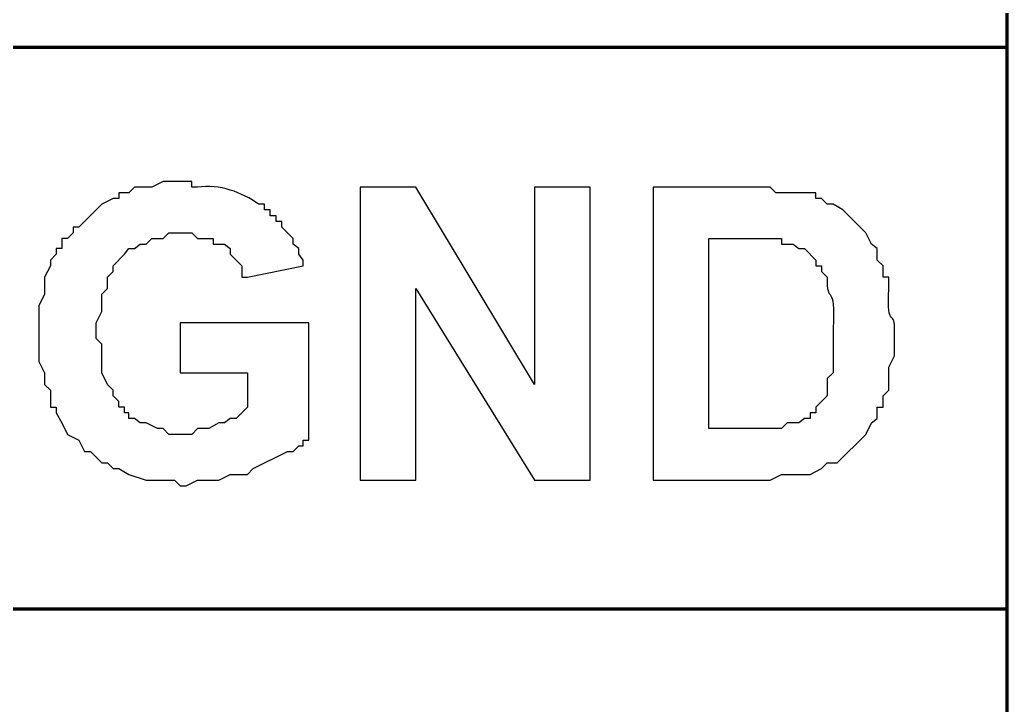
# Model space of a CAD drawing. Header units: millimetres. Extents: x -109 to -14.2, y -107.5 to -24.7.
# Drawn here: x -76.472 to -72.009, y -48.766 to -45.671 of the extents above; entities that cross this region are included whole.
import ezdxf

# ---------------------------------------------------------------- set-up
doc = ezdxf.new("R2010")
doc.units = ezdxf.units.MM
doc.header["$MEASUREMENT"] = 0
doc.layers.add('layer 1', color=7, linetype='Continuous')

msp = doc.modelspace()

# ---------------------------------------------------------------- linework, layer by layer
at = {"layer": 'layer 1', "color": 0, "lineweight": 80}
for points in [[(-72.0095, -91.5042), (-72.0095, -91.5042), (-72.0095, -40.7152), (-72.0095, -40.7152)], [(-80.6507, -45.7941), (-80.6507, -45.7941), (-72.0095, -45.7941), (-72.0095, -45.7941)], [(-80.6507, -48.3304), (-80.6507, -48.3304), (-72.0095, -48.3304), (-72.0095, -48.3304)]]:
    msp.add_open_spline(points, degree=3, dxfattribs=at)
at = {"layer": 'layer 1', "color": 0}
for points, knots in [([(-80.9024, -45.7941), (-80.9024, -45.7941), (-80.9024, -48.3304), (-80.9024, -48.3304), (-80.9024, -48.3304), (-80.9024, -48.3304), (-72.0095, -48.3304), (-72.0095, -48.3304), (-72.0095, -48.3304), (-72.0095, -48.3304), (-72.0095, -45.7941), (-72.0095, -45.7941), (-72.0095, -45.7941), (-72.0095, -45.7941), (-80.9024, -45.7941), (-80.9024, -45.7941)], [0, 0, 0, 0, 0.2, 0.2, 0.2, 0.2, 0.4, 0.4, 0.4, 0.4, 0.6, 0.6, 0.6, 0.6, 1, 1, 1, 1]), ([(-75.7461, -47.2655), (-75.7461, -47.2655), (-75.7461, -47.0396), (-75.7461, -47.0396), (-75.7461, -47.0396), (-75.7461, -47.0396), (-75.1652, -47.0396), (-75.1652, -47.0396), (-75.1652, -47.0396), (-75.1652, -47.0396), (-75.1652, -47.5688), (-75.1652, -47.5688), (-75.1652, -47.5688), (-75.1652, -47.5688), (-75.1911, -47.5688), (-75.1911, -47.5688), (-75.1911, -47.5688), (-75.1911, -47.5688), (-75.1911, -47.5947), (-75.1911, -47.5947), (-75.1911, -47.5947), (-75.1911, -47.5947), (-75.2104, -47.5947), (-75.2104, -47.5947), (-75.2104, -47.5947), (-75.2104, -47.5947), (-75.2363, -47.6204), (-75.2363, -47.6204), (-75.2363, -47.6204), (-75.2363, -47.6204), (-75.262, -47.6204), (-75.262, -47.6204), (-75.262, -47.6204), (-75.262, -47.6204), (-75.4169, -47.6979), (-75.4169, -47.6979), (-75.4169, -47.6979), (-75.4169, -47.6979), (-75.4428, -47.7237), (-75.4428, -47.7237), (-75.4428, -47.7237), (-75.4428, -47.7237), (-75.5202, -47.7237), (-75.5202, -47.7237), (-75.5202, -47.7237), (-75.5202, -47.7237), (-75.5718, -47.7495), (-75.5718, -47.7495), (-75.5718, -47.7495), (-75.5718, -47.7495), (-75.6686, -47.7495), (-75.6686, -47.7495), (-75.6686, -47.7495), (-75.6686, -47.7495), (-75.7203, -47.7753), (-75.7203, -47.7753), (-75.7203, -47.7753), (-75.7203, -47.7753), (-75.7461, -47.7753), (-75.7461, -47.7753), (-75.7461, -47.7753), (-75.7461, -47.7753), (-75.7719, -47.7495), (-75.7719, -47.7495), (-75.7719, -47.7495), (-75.7719, -47.7495), (-75.9009, -47.7495), (-75.9009, -47.7495), (-75.9009, -47.7495), (-75.9009, -47.7495), (-75.9784, -47.7237), (-75.9784, -47.7237), (-75.9784, -47.7237), (-75.9784, -47.7237), (-76.0236, -47.6979), (-76.0236, -47.6979), (-76.0236, -47.6979), (-76.0236, -47.6979), (-76.0494, -47.6979), (-76.0494, -47.6979), (-76.0494, -47.6979), (-76.0494, -47.6979), (-76.0752, -47.6721), (-76.0752, -47.6721), (-76.0752, -47.6721), (-76.0752, -47.6721), (-76.101, -47.6721), (-76.101, -47.6721), (-76.101, -47.6721), (-76.101, -47.6721), (-76.1526, -47.6204), (-76.1526, -47.6204), (-76.1526, -47.6204), (-76.1526, -47.6204), (-76.1785, -47.6204), (-76.1785, -47.6204), (-76.1785, -47.6204), (-76.1785, -47.6204), (-76.2043, -47.5688), (-76.2043, -47.5688), (-76.2043, -47.5688), (-76.2043, -47.5688), (-76.2559, -47.543), (-76.2559, -47.543), (-76.2559, -47.543), (-76.2559, -47.543), (-76.2817, -47.4914), (-76.2817, -47.4914), (-76.2817, -47.4914), (-76.2817, -47.4914), (-76.3075, -47.4462), (-76.3075, -47.4462), (-76.3075, -47.4462), (-76.3075, -47.4462), (-76.3075, -47.4204), (-76.3075, -47.4204), (-76.3075, -47.4204), (-76.3075, -47.4204), (-76.3333, -47.4204), (-76.3333, -47.4204), (-76.3333, -47.4204), (-76.3333, -47.4204), (-76.3333, -47.343), (-76.3333, -47.343), (-76.3333, -47.343), (-76.3333, -47.343), (-76.3592, -47.3171), (-76.3592, -47.3171), (-76.3592, -47.3171), (-76.3592, -47.3171), (-76.3592, -47.2655), (-76.3592, -47.2655), (-76.3592, -47.2655), (-76.3592, -47.2655), (-76.385, -47.2139), (-76.385, -47.2139), (-76.385, -47.2139), (-76.385, -47.2139), (-76.385, -46.9622), (-76.385, -46.9622), (-76.385, -46.9622), (-76.385, -46.9622), (-76.3592, -46.9106), (-76.3592, -46.9106), (-76.3592, -46.9106), (-76.3592, -46.9106), (-76.3592, -46.8331), (-76.3592, -46.8331), (-76.3592, -46.8331), (-76.3592, -46.8331), (-76.3333, -46.7815), (-76.3333, -46.7815), (-76.3333, -46.7815), (-76.3333, -46.7815), (-76.3333, -46.7557), (-76.3333, -46.7557), (-76.3333, -46.7557), (-76.3333, -46.7557), (-76.3075, -46.7299), (-76.3075, -46.7299), (-76.3075, -46.7299), (-76.3075, -46.7299), (-76.3075, -46.7041), (-76.3075, -46.7041), (-76.3075, -46.7041), (-76.3075, -46.7041), (-76.2817, -46.7041), (-76.2817, -46.7041), (-76.2817, -46.7041), (-76.2817, -46.7041), (-76.2817, -46.6589), (-76.2817, -46.6589), (-76.2817, -46.6589), (-76.2817, -46.6589), (-76.2559, -46.6589), (-76.2559, -46.6589), (-76.2559, -46.6589), (-76.2559, -46.6589), (-76.2301, -46.6331), (-76.2301, -46.6331), (-76.2301, -46.6331), (-76.2301, -46.6331), (-76.2301, -46.6073), (-76.2301, -46.6073), (-76.2301, -46.6073), (-76.2301, -46.6073), (-76.2043, -46.6073), (-76.2043, -46.6073), (-76.2043, -46.6073), (-76.2043, -46.6073), (-76.101, -46.504), (-76.101, -46.504), (-76.101, -46.504), (-76.101, -46.504), (-76.0494, -46.4782), (-76.0494, -46.4782), (-76.0494, -46.4782), (-76.0494, -46.4782), (-76.0236, -46.4782), (-76.0236, -46.4782), (-76.0236, -46.4782), (-76.0236, -46.4782), (-76.0236, -46.4524), (-76.0236, -46.4524), (-76.0236, -46.4524), (-76.0236, -46.4524), (-75.9784, -46.4524), (-75.9784, -46.4524), (-75.9784, -46.4524), (-75.9784, -46.4524), (-75.9526, -46.4266), (-75.9526, -46.4266), (-75.9526, -46.4266), (-75.9526, -46.4266), (-75.8751, -46.4266), (-75.8751, -46.4266), (-75.8751, -46.4266), (-75.8751, -46.4266), (-75.8235, -46.4007), (-75.8235, -46.4007), (-75.8235, -46.4007), (-75.8235, -46.4007), (-75.6944, -46.4007), (-75.6944, -46.4007), (-75.6944, -46.4007), (-75.6944, -46.4007), (-75.6944, -46.4266), (-75.6944, -46.4266), (-75.6944, -46.4266), (-75.6944, -46.4266), (-75.6686, -46.4266), (-75.6686, -46.4266), (-75.6686, -46.4266), (-75.5673, -46.4121), (-75.4681, -46.4498), (-75.3911, -46.504), (-75.3911, -46.504), (-75.3911, -46.504), (-75.3653, -46.504), (-75.3653, -46.504), (-75.3653, -46.504), (-75.3653, -46.504), (-75.3653, -46.5298), (-75.3653, -46.5298), (-75.3653, -46.5298), (-75.3653, -46.5298), (-75.3395, -46.5298), (-75.3395, -46.5298), (-75.3395, -46.5298), (-75.3395, -46.5298), (-75.3395, -46.5556), (-75.3395, -46.5556), (-75.3395, -46.5556), (-75.3395, -46.5556), (-75.3137, -46.5556), (-75.3137, -46.5556), (-75.3137, -46.5556), (-75.3137, -46.5556), (-75.3137, -46.5814), (-75.3137, -46.5814), (-75.3137, -46.5814), (-75.3137, -46.5814), (-75.2879, -46.5814), (-75.2879, -46.5814), (-75.2879, -46.5814), (-75.2879, -46.5814), (-75.2879, -46.6073), (-75.2879, -46.6073), (-75.2879, -46.6073), (-75.2879, -46.6073), (-75.2363, -46.6589), (-75.2363, -46.6589), (-75.2363, -46.6589), (-75.2363, -46.6589), (-75.2363, -46.6847), (-75.2363, -46.6847), (-75.2363, -46.6847), (-75.2363, -46.6847), (-75.2104, -46.7041), (-75.2104, -46.7041), (-75.2104, -46.7041), (-75.2104, -46.7041), (-75.2104, -46.7299), (-75.2104, -46.7299), (-75.2104, -46.7299), (-75.2104, -46.7299), (-75.1911, -46.7557), (-75.1911, -46.7557), (-75.1911, -46.7557), (-75.1911, -46.7557), (-75.1911, -46.7815), (-75.1911, -46.7815), (-75.1911, -46.7815), (-75.1911, -46.7815), (-75.4428, -46.8331), (-75.4428, -46.8331), (-75.4428, -46.8331), (-75.4428, -46.8331), (-75.4686, -46.8331), (-75.4686, -46.8331), (-75.4686, -46.8331), (-75.4686, -46.8331), (-75.4686, -46.7815), (-75.4686, -46.7815), (-75.4686, -46.7815), (-75.4686, -46.7815), (-75.5202, -46.7299), (-75.5202, -46.7299), (-75.5202, -46.7299), (-75.5202, -46.7299), (-75.5202, -46.7041), (-75.5202, -46.7041), (-75.5202, -46.7041), (-75.5202, -46.7041), (-75.546, -46.6847), (-75.546, -46.6847), (-75.546, -46.6847), (-75.546, -46.6847), (-75.5976, -46.6847), (-75.5976, -46.6847), (-75.5976, -46.6847), (-75.5976, -46.6847), (-75.5976, -46.6589), (-75.5976, -46.6589), (-75.5976, -46.6589), (-75.5976, -46.6589), (-75.6686, -46.6589), (-75.6686, -46.6589), (-75.6686, -46.6589), (-75.6686, -46.6589), (-75.6944, -46.6331), (-75.6944, -46.6331), (-75.6944, -46.6331), (-75.6944, -46.6331), (-75.7977, -46.6331), (-75.7977, -46.6331), (-75.7977, -46.6331), (-75.7977, -46.6331), (-75.8235, -46.6589), (-75.8235, -46.6589), (-75.8235, -46.6589), (-75.8235, -46.6589), (-75.8751, -46.6589), (-75.8751, -46.6589), (-75.8751, -46.6589), (-75.8751, -46.6589), (-75.9009, -46.6847), (-75.9009, -46.6847), (-75.9009, -46.6847), (-75.9009, -46.6847), (-75.9268, -46.6847), (-75.9268, -46.6847), (-75.9268, -46.6847), (-75.9268, -46.6847), (-75.9526, -46.7041), (-75.9526, -46.7041), (-75.9526, -46.7041), (-75.9526, -46.7041), (-75.9784, -46.7041), (-75.9784, -46.7041), (-75.9784, -46.7041), (-75.9784, -46.7041), (-75.9977, -46.7299), (-75.9977, -46.7299), (-75.9977, -46.7299), (-75.9977, -46.7299), (-76.0494, -46.7815), (-76.0494, -46.7815), (-76.0494, -46.7815), (-76.0494, -46.7815), (-76.0494, -46.8073), (-76.0494, -46.8073), (-76.0494, -46.8073), (-76.0494, -46.8073), (-76.0752, -46.8331), (-76.0752, -46.8331), (-76.0752, -46.8331), (-76.0752, -46.8331), (-76.0752, -46.8848), (-76.0752, -46.8848), (-76.0752, -46.8848), (-76.0752, -46.8848), (-76.101, -46.9106), (-76.101, -46.9106), (-76.101, -46.9106), (-76.101, -46.9106), (-76.101, -46.988), (-76.101, -46.988), (-76.101, -46.988), (-76.101, -46.988), (-76.1268, -47.0396), (-76.1268, -47.0396), (-76.1268, -47.0396), (-76.1268, -47.0396), (-76.1268, -47.1106), (-76.1268, -47.1106), (-76.1268, -47.1106), (-76.1268, -47.1106), (-76.101, -47.1364), (-76.101, -47.1364), (-76.101, -47.1364), (-76.101, -47.1364), (-76.101, -47.2655), (-76.101, -47.2655), (-76.101, -47.2655), (-76.101, -47.2655), (-76.0752, -47.3171), (-76.0752, -47.3171), (-76.0752, -47.3171), (-76.0752, -47.3171), (-76.0494, -47.343), (-76.0494, -47.343), (-76.0494, -47.343), (-76.0494, -47.343), (-76.0494, -47.3688), (-76.0494, -47.3688), (-76.0494, -47.3688), (-76.0494, -47.3688), (-76.0236, -47.3946), (-76.0236, -47.3946), (-76.0236, -47.3946), (-76.0236, -47.3946), (-76.0236, -47.4204), (-76.0236, -47.4204), (-76.0236, -47.4204), (-76.0236, -47.4204), (-75.9977, -47.4204), (-75.9977, -47.4204), (-75.9977, -47.4204), (-75.9977, -47.4204), (-75.9977, -47.4462), (-75.9977, -47.4462), (-75.9977, -47.4462), (-75.9977, -47.4462), (-75.9784, -47.4462), (-75.9784, -47.4462), (-75.9784, -47.4462), (-75.9784, -47.4462), (-75.9784, -47.472), (-75.9784, -47.472), (-75.9784, -47.472), (-75.9784, -47.472), (-75.9526, -47.472), (-75.9526, -47.472), (-75.9526, -47.472), (-75.9526, -47.472), (-75.9268, -47.4914), (-75.9268, -47.4914), (-75.9268, -47.4914), (-75.9268, -47.4914), (-75.9009, -47.4914), (-75.9009, -47.4914), (-75.9009, -47.4914), (-75.9009, -47.4914), (-75.8493, -47.5172), (-75.8493, -47.5172), (-75.8493, -47.5172), (-75.8493, -47.5172), (-75.8235, -47.5172), (-75.8235, -47.5172), (-75.8235, -47.5172), (-75.8235, -47.5172), (-75.7977, -47.543), (-75.7977, -47.543), (-75.7977, -47.543), (-75.7977, -47.543), (-75.6944, -47.543), (-75.6944, -47.543), (-75.6944, -47.543), (-75.6944, -47.543), (-75.6686, -47.5172), (-75.6686, -47.5172), (-75.6686, -47.5172), (-75.6686, -47.5172), (-75.617, -47.5172), (-75.617, -47.5172), (-75.617, -47.5172), (-75.617, -47.5172), (-75.5718, -47.4914), (-75.5718, -47.4914), (-75.5718, -47.4914), (-75.5718, -47.4914), (-75.546, -47.4914), (-75.546, -47.4914), (-75.546, -47.4914), (-75.546, -47.4914), (-75.5202, -47.472), (-75.5202, -47.472), (-75.5202, -47.472), (-75.5202, -47.472), (-75.4944, -47.472), (-75.4944, -47.472), (-75.4944, -47.472), (-75.4944, -47.472), (-75.4428, -47.4204), (-75.4428, -47.4204), (-75.4428, -47.4204), (-75.4428, -47.4204), (-75.4428, -47.2655), (-75.4428, -47.2655), (-75.4428, -47.2655), (-75.4428, -47.2655), (-75.7461, -47.2655), (-75.7461, -47.2655)], [0, 0, 0, 0, 0.007874, 0.007874, 0.007874, 0.007874, 0.015748, 0.015748, 0.015748, 0.015748, 0.023622, 0.023622, 0.023622, 0.023622, 0.031496, 0.031496, 0.031496, 0.031496, 0.03937, 0.03937, 0.03937, 0.03937, 0.047244, 0.047244, 0.047244, 0.047244, 0.055118, 0.055118, 0.055118, 0.055118, 0.062992, 0.062992, 0.062992, 0.062992, 0.070866, 0.070866, 0.070866, 0.070866, 0.07874, 0.07874, 0.07874, 0.07874, 0.086614, 0.086614, 0.086614, 0.086614, 0.094488, 0.094488, 0.094488, 0.094488, 0.102362, 0.102362, 0.102362, 0.102362, 0.110236, 0.110236, 0.110236, 0.110236, 0.11811, 0.11811, 0.11811, 0.11811, 0.125984, 0.125984, 0.125984, 0.125984, 0.133858, 0.133858, 0.133858, 0.133858, 0.141732, 0.141732, 0.141732, 0.141732, 0.149606, 0.149606, 0.149606, 0.149606, 0.15748, 0.15748, 0.15748, 0.15748, 0.165354, 0.165354, 0.165354, 0.165354, 0.173228, 0.173228, 0.173228, 0.173228, 0.181102, 0.181102, 0.181102, 0.181102, 0.188976, 0.188976, 0.188976, 0.188976, 0.19685, 0.19685, 0.19685, 0.19685, 0.204724, 0.204724, 0.204724, 0.204724, 0.212598, 0.212598, 0.212598, 0.212598, 0.220472, 0.220472, 0.220472, 0.220472, 0.228346, 0.228346, 0.228346, 0.228346, 0.23622, 0.23622, 0.23622, 0.23622, 0.244094, 0.244094, 0.244094, 0.244094, 0.251969, 0.251969, 0.251969, 0.251969, 0.259843, 0.259843, 0.259843, 0.259843, 0.267717, 0.267717, 0.267717, 0.267717, 0.275591, 0.275591, 0.275591, 0.275591, 0.283465, 0.283465, 0.283465, 0.283465, 0.291339, 0.291339, 0.291339, 0.291339, 0.299213, 0.299213, 0.299213, 0.299213, 0.307087, 0.307087, 0.307087, 0.307087, 0.314961, 0.314961, 0.314961, 0.314961, 0.322835, 0.322835, 0.322835, 0.322835, 0.330709, 0.330709, 0.330709, 0.330709, 0.338583, 0.338583, 0.338583, 0.338583, 0.346457, 0.346457, 0.346457, 0.346457, 0.354331, 0.354331, 0.354331, 0.354331, 0.362205, 0.362205, 0.362205, 0.362205, 0.370079, 0.370079, 0.370079, 0.370079, 0.377953, 0.377953, 0.377953, 0.377953, 0.385827, 0.385827, 0.385827, 0.385827, 0.393701, 0.393701, 0.393701, 0.393701, 0.401575, 0.401575, 0.401575, 0.401575, 0.409449, 0.409449, 0.409449, 0.409449, 0.417323, 0.417323, 0.417323, 0.417323, 0.425197, 0.425197, 0.425197, 0.425197, 0.433071, 0.433071, 0.433071, 0.433071, 0.440945, 0.440945, 0.440945, 0.440945, 0.448819, 0.448819, 0.448819, 0.448819, 0.456693, 0.456693, 0.456693, 0.456693, 0.464567, 0.464567, 0.464567, 0.464567, 0.472441, 0.472441, 0.472441, 0.472441, 0.480315, 0.480315, 0.480315, 0.480315, 0.488189, 0.488189, 0.488189, 0.488189, 0.496063, 0.496063, 0.496063, 0.496063, 0.503937, 0.503937, 0.503937, 0.503937, 0.511811, 0.511811, 0.511811, 0.511811, 0.519685, 0.519685, 0.519685, 0.519685, 0.527559, 0.527559, 0.527559, 0.527559, 0.535433, 0.535433, 0.535433, 0.535433, 0.543307, 0.543307, 0.543307, 0.543307, 0.551181, 0.551181, 0.551181, 0.551181, 0.559055, 0.559055, 0.559055, 0.559055, 0.566929, 0.566929, 0.566929, 0.566929, 0.574803, 0.574803, 0.574803, 0.574803, 0.582677, 0.582677, 0.582677, 0.582677, 0.590551, 0.590551, 0.590551, 0.590551, 0.598425, 0.598425, 0.598425, 0.598425, 0.606299, 0.606299, 0.606299, 0.606299, 0.614173, 0.614173, 0.614173, 0.614173, 0.622047, 0.622047, 0.622047, 0.622047, 0.629921, 0.629921, 0.629921, 0.629921, 0.637795, 0.637795, 0.637795, 0.637795, 0.645669, 0.645669, 0.645669, 0.645669, 0.653543, 0.653543, 0.653543, 0.653543, 0.661417, 0.661417, 0.661417, 0.661417, 0.669291, 0.669291, 0.669291, 0.669291, 0.677165, 0.677165, 0.677165, 0.677165, 0.685039, 0.685039, 0.685039, 0.685039, 0.692913, 0.692913, 0.692913, 0.692913, 0.700787, 0.700787, 0.700787, 0.700787, 0.708661, 0.708661, 0.708661, 0.708661, 0.716535, 0.716535, 0.716535, 0.716535, 0.724409, 0.724409, 0.724409, 0.724409, 0.732283, 0.732283, 0.732283, 0.732283, 0.740157, 0.740157, 0.740157, 0.740157, 0.748031, 0.748031, 0.748031, 0.748032, 0.755906, 0.755906, 0.755906, 0.755906, 0.76378, 0.76378, 0.76378, 0.76378, 0.771654, 0.771654, 0.771654, 0.771654, 0.779528, 0.779528, 0.779528, 0.779528, 0.787402, 0.787402, 0.787402, 0.787402, 0.795276, 0.795276, 0.795276, 0.795276, 0.80315, 0.80315, 0.80315, 0.80315, 0.811024, 0.811024, 0.811024, 0.811024, 0.818898, 0.818898, 0.818898, 0.818898, 0.826772, 0.826772, 0.826772, 0.826772, 0.834646, 0.834646, 0.834646, 0.834646, 0.84252, 0.84252, 0.84252, 0.84252, 0.850394, 0.850394, 0.850394, 0.850394, 0.858268, 0.858268, 0.858268, 0.858268, 0.866142, 0.866142, 0.866142, 0.866142, 0.874016, 0.874016, 0.874016, 0.874016, 0.88189, 0.88189, 0.88189, 0.88189, 0.889764, 0.889764, 0.889764, 0.889764, 0.897638, 0.897638, 0.897638, 0.897638, 0.905512, 0.905512, 0.905512, 0.905512, 0.913386, 0.913386, 0.913386, 0.913386, 0.92126, 0.92126, 0.92126, 0.92126, 0.929134, 0.929134, 0.929134, 0.929134, 0.937008, 0.937008, 0.937008, 0.937008, 0.944882, 0.944882, 0.944882, 0.944882, 0.952756, 0.952756, 0.952756, 0.952756, 0.96063, 0.96063, 0.96063, 0.96063, 0.968504, 0.968504, 0.968504, 0.968504, 0.976378, 0.976378, 0.976378, 0.976378, 0.984252, 0.984252, 0.984252, 0.984252, 1, 1, 1, 1]), ([(-74.9329, -47.7495), (-74.9329, -47.7495), (-74.9329, -46.4266), (-74.9329, -46.4266), (-74.9329, -46.4266), (-74.9329, -46.4266), (-74.6812, -46.4266), (-74.6812, -46.4266), (-74.6812, -46.4266), (-74.6812, -46.4266), (-74.1456, -47.3171), (-74.1456, -47.3171), (-74.1456, -47.3171), (-74.1456, -47.3171), (-74.1456, -46.4266), (-74.1456, -46.4266), (-74.1456, -46.4266), (-74.1456, -46.4266), (-73.8939, -46.4266), (-73.8939, -46.4266), (-73.8939, -46.4266), (-73.8939, -46.4266), (-73.8939, -47.7495), (-73.8939, -47.7495), (-73.8939, -47.7495), (-73.8939, -47.7495), (-74.1456, -47.7495), (-74.1456, -47.7495), (-74.1456, -47.7495), (-74.1456, -47.7495), (-74.6812, -46.8848), (-74.6812, -46.8848), (-74.6812, -46.8848), (-74.6812, -46.8848), (-74.6812, -47.7495), (-74.6812, -47.7495), (-74.6812, -47.7495), (-74.6812, -47.7495), (-74.9329, -47.7495), (-74.9329, -47.7495)], [0, 0, 0, 0, 0.090909, 0.090909, 0.090909, 0.090909, 0.181818, 0.181818, 0.181818, 0.181818, 0.272727, 0.272727, 0.272727, 0.272727, 0.363636, 0.363636, 0.363636, 0.363636, 0.454545, 0.454545, 0.454545, 0.454545, 0.545455, 0.545455, 0.545455, 0.545455, 0.636364, 0.636364, 0.636364, 0.636364, 0.727273, 0.727273, 0.727273, 0.727273, 0.818182, 0.818182, 0.818182, 0.818182, 1, 1, 1, 1]), ([(-73.61, -46.4266), (-73.61, -46.4266), (-73.0808, -46.4266), (-73.0808, -46.4266), (-73.0808, -46.4266), (-73.0808, -46.4266), (-73.055, -46.4524), (-73.055, -46.4524), (-73.055, -46.4524), (-73.055, -46.4524), (-72.8743, -46.4524), (-72.8743, -46.4524), (-72.8743, -46.4524), (-72.8743, -46.4524), (-72.8743, -46.4782), (-72.8743, -46.4782), (-72.8743, -46.4782), (-72.8743, -46.4782), (-72.8485, -46.4782), (-72.8485, -46.4782), (-72.8485, -46.4782), (-72.8485, -46.4782), (-72.8226, -46.504), (-72.8226, -46.504), (-72.8226, -46.504), (-72.8226, -46.504), (-72.7968, -46.504), (-72.7968, -46.504), (-72.7968, -46.504), (-72.7968, -46.504), (-72.7517, -46.5298), (-72.7517, -46.5298), (-72.7517, -46.5298), (-72.7517, -46.5298), (-72.6484, -46.6331), (-72.6484, -46.6331), (-72.6484, -46.6331), (-72.6484, -46.6331), (-72.6226, -46.6847), (-72.6226, -46.6847), (-72.6226, -46.6847), (-72.6226, -46.6847), (-72.5968, -46.7041), (-72.5968, -46.7041), (-72.5968, -46.7041), (-72.5968, -46.7041), (-72.5968, -46.7557), (-72.5968, -46.7557), (-72.5968, -46.7557), (-72.5968, -46.7557), (-72.5709, -46.7815), (-72.5709, -46.7815), (-72.5709, -46.7815), (-72.5709, -46.7815), (-72.5709, -46.8331), (-72.5709, -46.8331), (-72.5709, -46.8331), (-72.5709, -46.8331), (-72.5451, -46.8331), (-72.5451, -46.8331), (-72.5451, -46.8331), (-72.5451, -46.8331), (-72.5451, -46.8848), (-72.5451, -46.8848), (-72.5451, -46.8848), (-72.5556, -47.0838), (-72.5126, -46.9619), (-72.5193, -47.0848), (-72.5193, -47.0848), (-72.5193, -47.0848), (-72.5193, -47.1881), (-72.5193, -47.1881), (-72.5193, -47.1881), (-72.5193, -47.1881), (-72.5451, -47.2397), (-72.5451, -47.2397), (-72.5451, -47.2397), (-72.5451, -47.2397), (-72.5451, -47.343), (-72.5451, -47.343), (-72.5451, -47.343), (-72.5451, -47.343), (-72.5709, -47.3688), (-72.5709, -47.3688), (-72.5709, -47.3688), (-72.5709, -47.3688), (-72.5709, -47.4204), (-72.5709, -47.4204), (-72.5709, -47.4204), (-72.5709, -47.4204), (-72.5968, -47.4204), (-72.5968, -47.4204), (-72.5968, -47.4204), (-72.5968, -47.4204), (-72.5968, -47.472), (-72.5968, -47.472), (-72.5968, -47.472), (-72.5968, -47.472), (-72.6226, -47.4914), (-72.6226, -47.4914), (-72.6226, -47.4914), (-72.6226, -47.4914), (-72.6484, -47.543), (-72.6484, -47.543), (-72.6484, -47.543), (-72.6484, -47.543), (-72.7775, -47.6721), (-72.7775, -47.6721), (-72.7775, -47.6721), (-72.7775, -47.6721), (-72.8226, -47.6721), (-72.8226, -47.6721), (-72.8226, -47.6721), (-72.8226, -47.6721), (-72.8485, -47.6979), (-72.8485, -47.6979), (-72.8485, -47.6979), (-72.8485, -47.6979), (-72.9001, -47.7237), (-72.9001, -47.7237), (-72.9001, -47.7237), (-72.9001, -47.7237), (-73.0292, -47.7237), (-73.0292, -47.7237), (-73.0292, -47.7237), (-73.0292, -47.7237), (-73.0808, -47.7495), (-73.0808, -47.7495), (-73.0808, -47.7495), (-73.0808, -47.7495), (-73.61, -47.7495), (-73.61, -47.7495), (-73.61, -47.7495), (-73.61, -47.7495), (-73.61, -46.4266), (-73.61, -46.4266)], [0, 0, 0, 0, 0.028571, 0.028571, 0.028571, 0.028571, 0.057143, 0.057143, 0.057143, 0.057143, 0.085714, 0.085714, 0.085714, 0.085714, 0.114286, 0.114286, 0.114286, 0.114286, 0.142857, 0.142857, 0.142857, 0.142857, 0.171429, 0.171429, 0.171429, 0.171429, 0.2, 0.2, 0.2, 0.2, 0.228571, 0.228571, 0.228571, 0.228571, 0.257143, 0.257143, 0.257143, 0.257143, 0.285714, 0.285714, 0.285714, 0.285714, 0.314286, 0.314286, 0.314286, 0.314286, 0.342857, 0.342857, 0.342857, 0.342857, 0.371429, 0.371429, 0.371429, 0.371429, 0.4, 0.4, 0.4, 0.4, 0.428571, 0.428571, 0.428571, 0.428571, 0.457143, 0.457143, 0.457143, 0.457143, 0.485714, 0.485714, 0.485714, 0.485714, 0.514286, 0.514286, 0.514286, 0.514286, 0.542857, 0.542857, 0.542857, 0.542857, 0.571429, 0.571429, 0.571429, 0.571429, 0.6, 0.6, 0.6, 0.6, 0.628571, 0.628571, 0.628571, 0.628571, 0.657143, 0.657143, 0.657143, 0.657143, 0.685714, 0.685714, 0.685714, 0.685714, 0.714286, 0.714286, 0.714286, 0.714286, 0.742857, 0.742857, 0.742857, 0.742857, 0.771429, 0.771429, 0.771429, 0.771429, 0.8, 0.8, 0.8, 0.8, 0.828571, 0.828571, 0.828571, 0.828571, 0.857143, 0.857143, 0.857143, 0.857143, 0.885714, 0.885714, 0.885714, 0.885714, 0.914286, 0.914286, 0.914286, 0.914286, 0.942857, 0.942857, 0.942857, 0.942857, 1, 1, 1, 1]), ([(-73.3583, -46.6589), (-73.3583, -46.6589), (-73.3583, -47.5172), (-73.3583, -47.5172), (-73.3583, -47.5172), (-73.3583, -47.5172), (-73.0292, -47.5172), (-73.0292, -47.5172), (-73.0292, -47.5172), (-73.0292, -47.5172), (-73.0033, -47.4914), (-73.0033, -47.4914), (-73.0033, -47.4914), (-73.0033, -47.4914), (-72.9517, -47.4914), (-72.9517, -47.4914), (-72.9517, -47.4914), (-72.9517, -47.4914), (-72.9259, -47.472), (-72.9259, -47.472), (-72.9259, -47.472), (-72.9259, -47.472), (-72.9001, -47.472), (-72.9001, -47.472), (-72.9001, -47.472), (-72.9001, -47.472), (-72.9001, -47.4462), (-72.9001, -47.4462), (-72.9001, -47.4462), (-72.9001, -47.4462), (-72.8743, -47.4462), (-72.8743, -47.4462), (-72.8743, -47.4462), (-72.8743, -47.4462), (-72.8743, -47.4204), (-72.8743, -47.4204), (-72.8743, -47.4204), (-72.8743, -47.4204), (-72.8226, -47.3688), (-72.8226, -47.3688), (-72.8226, -47.3688), (-72.8226, -47.3688), (-72.8226, -47.2913), (-72.8226, -47.2913), (-72.8226, -47.2913), (-72.8226, -47.2913), (-72.7968, -47.2655), (-72.7968, -47.2655), (-72.7968, -47.2655), (-72.7968, -47.2655), (-72.7968, -47.0655), (-72.7968, -47.0655), (-72.7968, -47.0655), (-72.7842, -46.8486), (-72.8283, -46.9638), (-72.8226, -46.8331), (-72.8226, -46.8331), (-72.8226, -46.8331), (-72.8485, -46.8073), (-72.8485, -46.8073), (-72.8485, -46.8073), (-72.8485, -46.8073), (-72.8485, -46.7815), (-72.8485, -46.7815), (-72.8485, -46.7815), (-72.8485, -46.7815), (-72.8743, -46.7815), (-72.8743, -46.7815), (-72.8743, -46.7815), (-72.8743, -46.7815), (-72.8743, -46.7557), (-72.8743, -46.7557), (-72.8743, -46.7557), (-72.8743, -46.7557), (-72.9259, -46.7041), (-72.9259, -46.7041), (-72.9259, -46.7041), (-72.9259, -46.7041), (-72.9517, -46.7041), (-72.9517, -46.7041), (-72.9517, -46.7041), (-72.9517, -46.7041), (-72.9775, -46.6847), (-72.9775, -46.6847), (-72.9775, -46.6847), (-72.9775, -46.6847), (-73.0292, -46.6847), (-73.0292, -46.6847), (-73.0292, -46.6847), (-73.0292, -46.6847), (-73.0292, -46.6589), (-73.0292, -46.6589), (-73.0292, -46.6589), (-73.0292, -46.6589), (-73.055, -46.6589), (-73.055, -46.6589), (-73.055, -46.6589), (-73.1044, -46.6589), (-73.1539, -46.6589), (-73.2034, -46.6589), (-73.2034, -46.6589), (-73.2034, -46.6589), (-73.2292, -46.6589), (-73.2292, -46.6589), (-73.2292, -46.6589), (-73.2292, -46.6589), (-73.3583, -46.6589), (-73.3583, -46.6589)], [0, 0, 0, 0, 0.035714, 0.035714, 0.035714, 0.035714, 0.071429, 0.071429, 0.071429, 0.071429, 0.107143, 0.107143, 0.107143, 0.107143, 0.142857, 0.142857, 0.142857, 0.142857, 0.178571, 0.178571, 0.178571, 0.178571, 0.214286, 0.214286, 0.214286, 0.214286, 0.25, 0.25, 0.25, 0.25, 0.285714, 0.285714, 0.285714, 0.285714, 0.321429, 0.321429, 0.321429, 0.321429, 0.357143, 0.357143, 0.357143, 0.357143, 0.392857, 0.392857, 0.392857, 0.392857, 0.428571, 0.428571, 0.428571, 0.428571, 0.464286, 0.464286, 0.464286, 0.464286, 0.5, 0.5, 0.5, 0.5, 0.535714, 0.535714, 0.535714, 0.535714, 0.571429, 0.571429, 0.571429, 0.571429, 0.607143, 0.607143, 0.607143, 0.607143, 0.642857, 0.642857, 0.642857, 0.642857, 0.678571, 0.678571, 0.678571, 0.678571, 0.714286, 0.714286, 0.714286, 0.714286, 0.75, 0.75, 0.75, 0.75, 0.785714, 0.785714, 0.785714, 0.785714, 0.821429, 0.821429, 0.821429, 0.821429, 0.857143, 0.857143, 0.857143, 0.857143, 0.892857, 0.892857, 0.892857, 0.892857, 0.928571, 0.928571, 0.928571, 0.928571, 1, 1, 1, 1])]:
    msp.add_open_spline(points, degree=3, knots=knots, dxfattribs=at)

doc.saveas('drawing.dxf')
